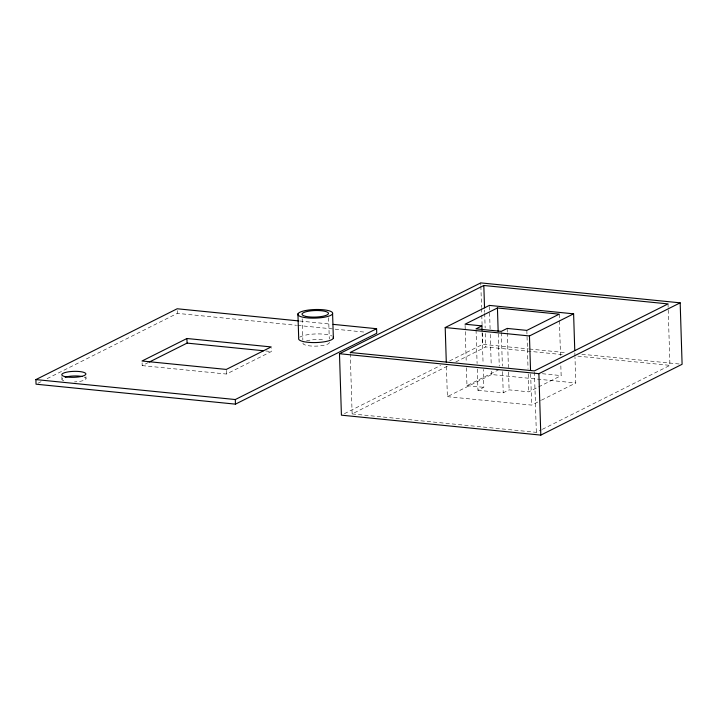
<?xml version="1.0" encoding="UTF-8"?>
<svg xmlns="http://www.w3.org/2000/svg" width="718" height="718" viewBox="0 0 718 718"><rect width="100%" height="100%" fill="white"/><g stroke="black" fill="none" stroke-linecap="round" stroke-linejoin="round"><path stroke-width="0.54" stroke-dasharray="3.59 2.69" d="M38.045 383.197L41.052 381.689M47.065 378.673L177.328 313.371L296.525 325.299M142.101 362.841L142.182 365.615L148.168 362.608M142.182 365.615L226.439 374.042L271.323 351.542L271.207 347.853M344.425 413.658L440.61 365.435M449.63 360.912L482.693 344.335L528.367 348.903M350.24 353.588L352.134 413.918L447.852 365.938M455.831 361.935L485.754 346.938L562.32 354.593M466.422 367.778L466.978 385.656L498.382 369.914M446.434 366.557L447.377 396.659L491.534 374.527L575.782 382.963L574.983 357.313M477.282 369.061L477.946 390.296L483.833 387.343L483.268 369.465M477.946 390.296L503.219 392.818L509.107 389.865L528.771 391.84L537.602 387.406M538.581 386.921L561.144 375.604L560.722 362.195M447.377 396.659L531.634 405.096L540.466 400.662M541.444 400.177L575.782 382.963M352.134 413.918L536.328 432.344L541.318 429.849M542.314 429.346L669.948 365.363L668.153 308.381M299.72 321.018L330.908 324.141M297.638 325.407L365.588 332.21M529.48 349.02L566.242 352.7M581.84 354.252L679.874 364.062M577.846 356.146L669.948 365.363M542.386 373.728L561.144 375.604M265.786 350.985L271.323 351.542M466.978 385.656L483.833 387.343M668.018 303.911L668.126 307.268M574.84 352.852L574.947 356.2M559.214 314.161L559.394 319.743M559.43 320.856L560.516 355.491M534.434 372.014L536.328 432.344M530.656 373.872L531.634 405.096M526.841 330.388L528.035 368.37M528.206 373.961L528.771 391.84M507.177 328.422L507.285 331.77M507.321 332.892L508.407 367.526M508.55 371.996L509.107 389.865M501.326 332.488L502.376 366.009M502.555 371.592L503.219 392.818M498.238 333.673L499.252 366.072M489.398 306.514L490.098 328.817M490.268 334.391L491.247 365.615M491.426 371.188L491.534 374.527M484.596 310.068L484.668 312.303M484.704 313.416L485.153 327.946M485.332 333.529L485.754 346.938M480.764 282.892L480.836 285.127M480.872 286.24L481.536 307.466M481.572 308.587L481.751 314.17M481.787 315.292L482.101 325.344M482.343 333.161L482.693 344.335M482.11 332.596L483.097 363.882M476.052 329.957L477.102 363.479M465.085 325.326L466.242 362.195M328.62 317.76L329.284 338.986M302.188 318.81L302.852 340.027M226.323 370.353L226.439 374.042M177.238 310.607L177.328 313.371M85.963 376.627L86.025 378.467M61.883 376.663L61.963 379.427M299.756 337.182A17.438 4.308 -1.8 0 1 315.57 333.951A17.438 4.308 -1.8 0 1 331.949 336.024M84.168 377.058A12.044 2.971 -1.8 0 1 74.484 381.904M63.821 380.836A12.044 2.971 -1.8 0 1 63.328 377.883M329.391 342.333A13.229 3.267 -1.8 0 1 314.987 346.148A13.229 3.267 -1.8 0 1 303.274 342.522M306.451 340.924A13.229 3.267 -1.8 0 1 325.137 340.188"/><path stroke-width="1.08" d="M333.143 324.365L376.582 328.709L376.735 333.323L235.45 404.144L36.044 384.193L35.9 379.589L177.184 308.767L298.607 320.91M186.931 338.501L142.038 361.001L226.296 369.429L271.18 346.929L186.931 338.501L187.075 343.105L149.164 362.114M35.9 379.589L235.307 399.54L376.582 328.709M339.479 353.714L480.764 282.892L680.17 302.834L682.1 364.286L540.816 435.108L341.418 415.166L339.479 353.714L538.886 373.665L680.17 302.834M483.824 285.486L350.204 352.475L534.398 370.901L668.018 303.911L483.824 285.486L484.524 307.834M446.291 362.096L445.205 327.534L489.362 305.401L573.61 313.829L574.768 350.626M481.904 325.891L476.016 328.844L501.29 331.375L507.177 328.422L526.841 330.388L559.214 314.161L497.43 307.977L465.049 324.204L481.904 325.891L482.038 330.361M445.205 327.534L529.462 335.961L573.61 313.829M187.075 343.105L263.569 350.761M538.886 373.665L540.816 435.108M529.462 335.961L530.548 370.524M497.43 307.977L498.166 331.438M332.596 313.757A17.438 4.308 -1.8 0 1 305.024 317.607A17.438 4.308 -1.8 0 1 308.166 310.095A17.438 4.308 -1.8 0 1 332.596 313.757L333.358 338.187M297.925 313.883L298.697 338.313A17.438 4.308 -1.8 0 0 316.494 342.54A17.438 4.308 -1.8 0 0 333.242 337.065M235.307 399.54L235.45 404.144M65.141 377.192A12.044 2.971 -1.8 0 1 82.148 376.519M65.697 376.77A12.044 2.971 -1.8 0 0 85.595 374.643A12.044 2.971 -1.8 0 0 70.256 371.601A12.044 2.971 -1.8 0 0 65.697 376.77M306.299 316.485A13.229 3.267 -1.8 0 0 328.162 314.152A13.229 3.267 -1.8 0 0 311.316 310.813A13.229 3.267 -1.8 0 0 306.299 316.485"/></g></svg>
